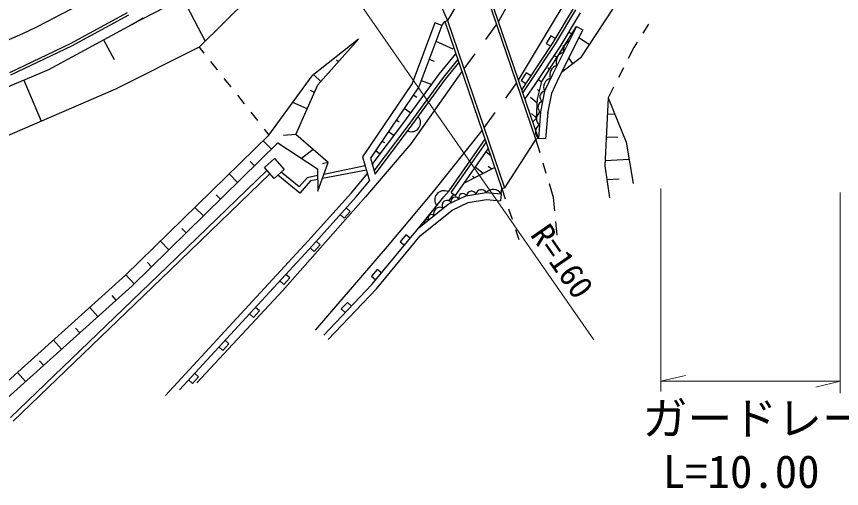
# Model space of a CAD drawing. Units: millimetres, scale not verified. Extents: x 40000 to 680000, y 20000 to 380000.
# Drawn here: x 432450 to 478382, y 239811 to 266115 of the extents above; entities that cross this region are included whole.
import ezdxf
from ezdxf.enums import TextEntityAlignment as Align

# ---------------------------------------------------------------- set-up
doc = ezdxf.new("R2010")
doc.units = ezdxf.units.MM
doc.header["$LTSCALE"] = 1000
doc.layers.add('M-BGD', color=7, linetype='Continuous', lineweight=25)
doc.layers.add('M-STR-HTXT', color=7, linetype='Continuous', lineweight=13)
doc.styles.add('ＭＳ ゴシック', font='')
doc.styles.get('ＭＳ ゴシック').set_extended_font_data('MS Gothic')

msp = doc.modelspace()

# ---------------------------------------------------------------- linework, layer by layer
at = {"layer": 'M-BGD'}
for p, q in [((462019, 265266), (465834, 271702)), ((446968, 269887), (438879, 265670)), ((447198, 268945), (442617, 264412)), ((458126, 268768), (456441, 265882)), ((461366, 259276), (458126, 268768)), ((461508, 259324), (458268, 268816)), ((463908, 263859), (467091, 268754)), ((441701, 267141), (442951, 264742)), ((459912, 266993), (459287, 265831)), ((456151, 266562), (456441, 265882)), ((463448, 266555), (462319, 264665)), ((463577, 266478), (462446, 264585)), ((438618, 266317), (435437, 264595)), ((438692, 266186), (435509, 264463)), ((438879, 265670), (439503, 266044)), ((463835, 266326), (462700, 264425)), ((434248, 263159), (438879, 265670)), ((455747, 265759), (454486, 262385)), ((456122, 265619), (454844, 262200)), ((456122, 265619), (455747, 265759)), ((456122, 265619), (456299, 265834)), ((456299, 265834), (456441, 265882)), ((456299, 265834), (459471, 256523)), ((456441, 265882), (459613, 256572)), ((459179, 265683), (458563, 264841)), ((461692, 262497), (463627, 265556)), ((463627, 265556), (462289, 262885)), ((463627, 265556), (463985, 265377)), ((467643, 265690), (467322, 265183)), ((460403, 262560), (462019, 265266)), ((462195, 265043), (461939, 264613)), ((462453, 264889), (462195, 265043)), ((463985, 265377), (462649, 262710)), ((463360, 265133), (463188, 265242)), ((435444, 264599), (432060, 262977)), ((437300, 264814), (437893, 263720)), ((451497, 264856), (448918, 262804)), ((449230, 262306), (451497, 264856)), ((455796, 264748), (456739, 264318)), ((462319, 264665), (460895, 262525)), ((462446, 264585), (461019, 262442)), ((461939, 264613), (462196, 264460)), ((464349, 264537), (463757, 264922)), ((467000, 264676), (466811, 264378)), ((435509, 264463), (432122, 262841)), ((442617, 264412), (437963, 262070)), ((442617, 264412), (442885, 264075)), ((462700, 264425), (461269, 262275)), ((462925, 264446), (462859, 264488)), ((466811, 264378), (466508, 263780)), ((450371, 263589), (450259, 263689)), ((455416, 263729), (455711, 263619)), ((455983, 262900), (456915, 264026)), ((456220, 262715), (457029, 263693)), ((457974, 264033), (457358, 263190)), ((462535, 263830), (462372, 263933)), ((462802, 263017), (463908, 263859)), ((463428, 263493), (463214, 263774)), ((443257, 263604), (443630, 263134)), ((456338, 262623), (457085, 263526)), ((462122, 263176), (462029, 263235)), ((466237, 263245), (465965, 262710)), ((429705, 261239), (434248, 263159)), ((446504, 259504), (448918, 262804)), ((449401, 262498), (448996, 262866)), ((453965, 260135), (455983, 262900)), ((457250, 263042), (454399, 259022)), ((460828, 262967), (460551, 262551)), ((461078, 262801), (460828, 262967)), ((462289, 262885), (461847, 261948)), ((432861, 262572), (433829, 260279)), ((444002, 262663), (444375, 262193)), ((448002, 259530), (449230, 262306)), ((454486, 262385), (451719, 258296)), ((454206, 259956), (456220, 262715)), ((454327, 259867), (456338, 262623)), ((454974, 262548), (455565, 262327)), ((460295, 262412), (459679, 261569)), ((460551, 262551), (460801, 262385)), ((460895, 262525), (460577, 262053)), ((461019, 262442), (460638, 261874)), ((461269, 262275), (460759, 261518)), ((461449, 261524), (461692, 262497)), ((461681, 262453), (461486, 262602)), ((462649, 262710), (462230, 261823)), ((437963, 262070), (430410, 258798)), ((449044, 261886), (448816, 261987)), ((454844, 262200), (452155, 258227)), ((461554, 261945), (461453, 262052)), ((461847, 261948), (461627, 260799)), ((462230, 261823), (462020, 260723)), ((465694, 262174), (465392, 261576)), ((444747, 261723), (445119, 261252)), ((454541, 261752), (454730, 261625)), ((461438, 261287), (461064, 261602)), ((461398, 260446), (461449, 261524)), ((465392, 261576), (465211, 257785)), ((465392, 261576), (466400, 259104)), ((448640, 260973), (447838, 261328)), ((454030, 260997), (454408, 260741)), ((445492, 260782), (445864, 260312)), ((459090, 260761), (458473, 259917)), ((461398, 260446), (461128, 260709)), ((461197, 260237), (461398, 260446)), ((461627, 260799), (461508, 259324)), ((462025, 260767), (461907, 259292)), ((465349, 260694), (465760, 260674)), ((452258, 257870), (453965, 260135)), ((453595, 260353), (453756, 260245)), ((446237, 259841), (446504, 259504)), ((448002, 259530), (447321, 259479)), ((449800, 257985), (448002, 259530)), ((452362, 257509), (454206, 259956)), ((452414, 257329), (454327, 259867)), ((453159, 259710), (453481, 259492)), ((458365, 259769), (455674, 256381)), ((438516, 251699), (446504, 259504)), ((438892, 251113), (447000, 259065)), ((446643, 258715), (446180, 259187)), ((447000, 259065), (449207, 257625)), ((452797, 259175), (452931, 259085)), ((456530, 256397), (458534, 259274)), ((456653, 256311), (458594, 259098)), ((461366, 259276), (459613, 256572)), ((461508, 259324), (461366, 259276)), ((461596, 258518), (461366, 259276)), ((461907, 259292), (461508, 259324)), ((465288, 259411), (465922, 259381)), ((466400, 259104), (466784, 256803)), ((448964, 258703), (448320, 258204)), ((454399, 259022), (451872, 256062)), ((452435, 258641), (452703, 258460)), ((456899, 256140), (458714, 258745)), ((446250, 257694), (446816, 258201)), ((446816, 258201), (447360, 257592)), ((451719, 258296), (452105, 256958)), ((452155, 258227), (452414, 257329)), ((458843, 258366), (458588, 258564)), ((465226, 258093), (466557, 258164)), ((445699, 257789), (445468, 258025)), ((446794, 257086), (446250, 257694)), ((449234, 256388), (449800, 257985)), ((449800, 257985), (449478, 257899)), ((451865, 257789), (449564, 257317)), ((459073, 257693), (457373, 256820)), ((458439, 257367), (457995, 257712)), ((458907, 257608), (458705, 257763)), ((461945, 257370), (461771, 257944)), ((465211, 257785), (465458, 256015)), ((446394, 257534), (440829, 252159)), ((446560, 257347), (441002, 251979)), ((444755, 256863), (444288, 257339)), ((447360, 257592), (446794, 257086)), ((448227, 256274), (447005, 257275)), ((448196, 256623), (447194, 257443)), ((449216, 257246), (448626, 257125)), ((449207, 257625), (449234, 256388)), ((451933, 257554), (449483, 257089)), ((451097, 256297), (451988, 257364)), ((448626, 257125), (448196, 256623)), ((448816, 256962), (448227, 256274)), ((449220, 257039), (448816, 256962)), ((451361, 256068), (452105, 256958)), ((457953, 257118), (457844, 257205)), ((462349, 256037), (462119, 256795)), ((465319, 257022), (465996, 257061)), ((455674, 256381), (453087, 253296)), ((456250, 256073), (456530, 256397)), ((456653, 256311), (456899, 256140)), ((457468, 256127), (458594, 256312)), ((458594, 256312), (459439, 256238)), ((459439, 256238), (459471, 256523)), ((459471, 256523), (459613, 256572)), ((459471, 256523), (459658, 255961)), ((443804, 255930), (443570, 256168)), ((451872, 256062), (447258, 250822)), ((448686, 253604), (451097, 256297)), ((448945, 253369), (451361, 256068)), ((454842, 254334), (456250, 256073)), ((456484, 255656), (457468, 256127)), ((456517, 255848), (456806, 256205)), ((457589, 255741), (458610, 255909)), ((458610, 255909), (459405, 255840)), ((459439, 256238), (459405, 255840)), ((462420, 255283), (462349, 256037)), ((442852, 254997), (442382, 255476)), ((451031, 255249), (450807, 255449)), ((454842, 254334), (456484, 255656)), ((456699, 255315), (457589, 255741)), ((459847, 255392), (460037, 254822)), ((450474, 255076), (450697, 254876)), ((450697, 254876), (451031, 255249)), ((454929, 253891), (456699, 255315)), ((462548, 253930), (462476, 254685)), ((441894, 254057), (441659, 254297)), ((452224, 251175), (454842, 254334)), ((460226, 254253), (460413, 253691)), ((440936, 253118), (440462, 253600)), ((440753, 244998), (448686, 253604)), ((449363, 253386), (449140, 253586)), ((452486, 250943), (454929, 253891)), ((454132, 253948), (453813, 253563)), ((453813, 253563), (454044, 253372)), ((454363, 253757), (454132, 253948)), ((441518, 245311), (448945, 253369)), ((448806, 253214), (449030, 253014)), ((449030, 253014), (449363, 253386)), ((453087, 253296), (449086, 248629)), ((439970, 252171), (439734, 252412)), ((440829, 252159), (432109, 243761)), ((441002, 251979), (432267, 243567)), ((447669, 251542), (447448, 251745)), ((452537, 252023), (452218, 251638)), ((452768, 251832), (452537, 252023)), ((428129, 242329), (438516, 251699)), ((439005, 251224), (438528, 251710)), ((447110, 251378), (447330, 251174)), ((447330, 251174), (447669, 251542)), ((452218, 251638), (452449, 251447)), ((428476, 241762), (438892, 251113)), ((447258, 250822), (442487, 245709)), ((449556, 248353), (452224, 251175)), ((449810, 248113), (452486, 250943)), ((437996, 250309), (437769, 250562)), ((436982, 249399), (436528, 249905)), ((445975, 249704), (445754, 249907)), ((450875, 250184), (450531, 249821)), ((451093, 249978), (450875, 250184)), ((445415, 249539), (445636, 249336)), ((445636, 249336), (445975, 249704)), ((450531, 249821), (450749, 249615)), ((435970, 248490), (435742, 248743)), ((434957, 247580), (434507, 248082)), ((444280, 247865), (444060, 248069)), ((443721, 247701), (443941, 247498)), ((443941, 247498), (444280, 247865)), ((433954, 246680), (433728, 246930)), ((432950, 245779), (432504, 246276)), ((442586, 246027), (442365, 246231)), ((442026, 245863), (442247, 245660)), ((442247, 245660), (442586, 246027))]:
    msp.add_line(p, q, dxfattribs=at)
for centre, radius, start, end in [((412501, 308681), 48009, 272.6153, 302.4917), ((463452, 264226), 562, 114.8872, 191.8947), ((463003, 263607), 512, 101.2862, 205.4957), ((462671, 262875), 528, 104.2555, 203.346), ((462298, 262174), 505, 102.8953, 206.6059), ((461904, 261639), 314, 100.4208, 237.8784), ((461794, 261064), 314, 100.4208, 237.8784), ((454436, 260207), 512, 246.5619, 41.2011), ((461838, 260411), 442, 118.5961, 232.2252), ((461779, 259673), 442, 118.5961, 232.2252), ((456249, 255894), 512, 63.6927, 218.3319), ((457781, 256102), 276, 25.1148, 172.5473), ((458329, 256163), 304, 29.2576, 169.382), ((458986, 255927), 550, 34.5273, 135.5252), ((456420, 255595), 271, 31.4311, 217.2089), ((456873, 255812), 235, 32.1926, 198.9575), ((457309, 256013), 235, 32.1926, 198.9575), ((456021, 255138), 346, 57.9026, 199.7482), ((455555, 254884), 196, 44.4751, 213.1756), ((455316, 254628), 166, 62.9362, 194.7145)]:
    msp.add_arc(centre, radius, start, end, dxfattribs=at)
at = {"layer": 'M-STR-HTXT'}
for p, q in [((446931, 273524), (464592, 248102)), ((468325, 256532), (468325, 245209)), ((478315, 256313), (478315, 245123)), ((469696, 246118), (468325, 245787)), ((468325, 245787), (478315, 245787)), ((478315, 245787), (476944, 245456))]:
    msp.add_line(p, q, dxfattribs=at)

# ---------------------------------------------------------------- texts
at = {"layer": 'M-STR-HTXT', "style": 'ＭＳ ゴシック'}
msp.add_text('R=160', height=1320, rotation=304.788, dxfattribs=at).set_placement((460688, 253721), align=Align.BOTTOM_LEFT)
for s, p in [('ガードレール', (467301, 242250)), ('L=10.00', (468432, 239291))]:
    msp.add_text(s, height=1833, dxfattribs=at).set_placement(p, align=Align.BOTTOM_LEFT)

doc.saveas('drawing.dxf')
